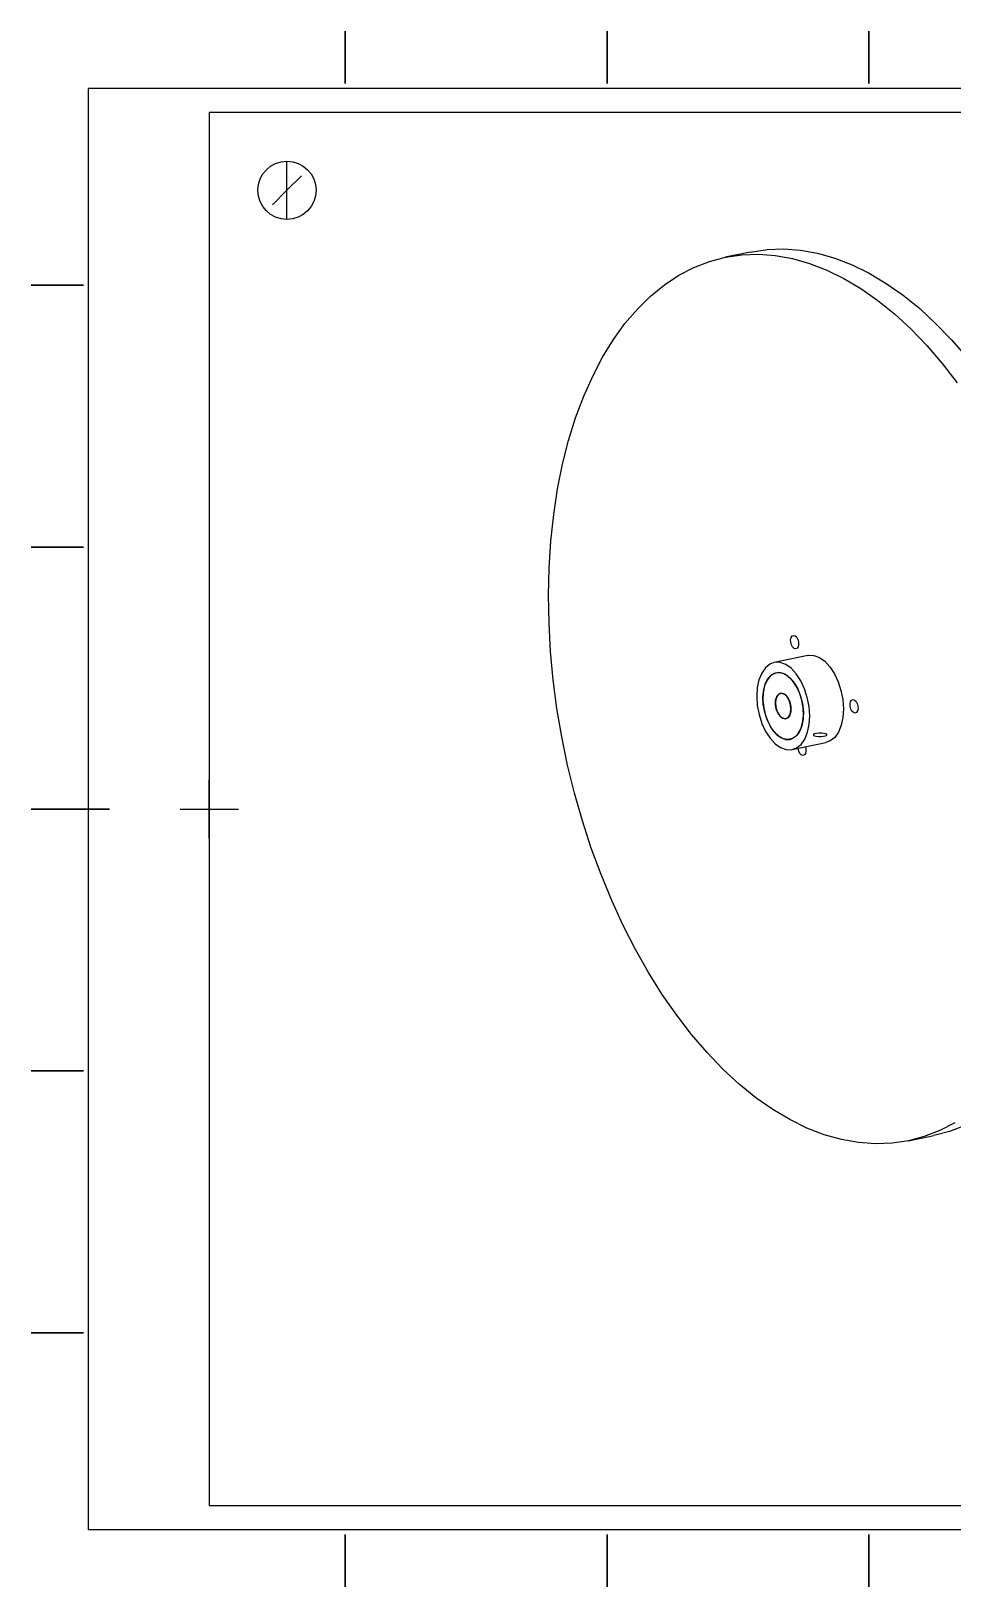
# Model space of a CAD drawing. Header units: millimetres. Extents: x 0 to 420, y 0 to 297.
# Drawn here: x 0 to 176.2, y 0 to 297 of the extents above; entities that cross this region are included whole.
import ezdxf

# ---------------------------------------------------------------- set-up
doc = ezdxf.new("R2010")
doc.units = ezdxf.units.MM
doc.styles.get("Standard").update_dxf_attribs({"font": 'HYSWLONGFANGSONG.TTF'})

# ---------------------------------------------------------------- blocks, each defined once
blk = doc.blocks.new('HH_FRAME_C429X297')
at = {"layer": 'HH_TITLE'}
for p, q in [((214.44, 287), (214.44, 299)), ((208.44, 293), (220.44, 293)), ((41, 271), (41, 283)), ((41, 277), (44, 280)), ((41, 277), (38, 274)), ((25, 143.5), (25, 155.5)), ((423.88, 143.5), (423.88, 155.5)), ((19, 149.5), (31, 149.5)), ((417.88, 149.5), (429.88, 149.5)), ((243.88, 50), (423.88, 50)), ((351.88, 28), (351.88, 50)), ((387.88, 28), (387.88, 50)), ((387.88, 39), (423.88, 39)), ((243.88, 28), (423.88, 28)), ((279.88, 18), (279.88, 28)), ((315.88, 18), (315.88, 28)), ((351.88, 18), (351.88, 28)), ((387.88, 18), (387.88, 28)), ((243.88, 18), (423.88, 18)), ((279.88, 6), (279.88, 18)), ((315.88, 6), (315.88, 18)), ((351.88, 6), (351.88, 18)), ((387.88, 6), (387.88, 18)), ((214.44, 0), (214.44, 12)), ((208.44, 6), (220.44, 6))]:
    blk.add_line(p, q, dxfattribs=at)
for points in [[(0, 1), (428.88, 1), (428.88, 298), (0, 298)], [(25, 6), (423.88, 6), (423.88, 293), (25, 293)], [(243.88, 6), (423.88, 6), (423.88, 62), (243.88, 62)]]:
    blk.add_lwpolyline(points, close=True, dxfattribs=at)
blk.add_circle((41, 277), 6, dxfattribs=at)
for s, height, p in [('东方宏华 · 钻机电控', 5, (297.93, 53.5)), ('比  例', 2.5, (400.49, 48.25)), ('图  名', 2.5, (292.49, 41.75)), ('图  号', 2.5, (364.49, 41.75)), ('阶  段', 2.5, (400.49, 37.25)), ('材料', 2.2, (258.72, 24.4)), ('重量', 2.2, (294.72, 24.4)), ('版本', 2.2, (330.72, 24.4)), ('日期', 2.2, (366.72, 24.4)), ('图幅', 2.2, (402.72, 24.4)), ('设计', 2.2, (258.72, 13.4)), ('校对', 2.2, (294.72, 13.4)), ('审核', 2.2, (330.72, 13.4)), ('批准', 2.2, (366.72, 13.4)), ('会签', 2.2, (402.72, 13.4))]:
    blk.add_text(s, height=height, dxfattribs=at).set_placement(p)
for tag, p, height in [('SCALE', (399.41, 43), 3), ('TITLE', (287.09, 32.5), 5), ('DWG_NO', (362.33, 33.25), 3.5), ('STAGE', (399.41, 32), 3), ('MATERIAL', (255.84, 19.1), 2.8), ('WEIGHT', (291.84, 19.1), 2.8), ('VERSION', (327.84, 19.1), 2.8), ('DATE', (363.84, 19.1), 2.8), ('SHEET', (399.84, 19.1), 2.8), ('DESIGN', (255.84, 8.1), 2.8), ('CHECKED', (291.84, 8.1), 2.8), ('REVIEWED', (327.84, 8.1), 2.8), ('APPROVED', (363.84, 8.1), 2.8), ('COUNTERSIGN', (399.84, 8.1), 2.8)]:
    blk.add_attdef(tag, p, '', height=height, dxfattribs=at)

msp = doc.modelspace()

# ---------------------------------------------------------------- linework, layer by layer
at = {"color": 7, "linetype": 'Continuous', "lineweight": 35}
for p, q in [((60, 287), (60, 297)), ((110, 287), (110, 297)), ((160, 287), (160, 297)), ((10, 248.5), (0, 248.5)), ((10, 198.5), (0, 198.5)), ((0, 148.5), (15, 148.5)), ((10, 148.5), (0, 148.5)), ((10, 98.5), (0, 98.5)), ((10, 48.5), (0, 48.5)), ((60, 10), (60, 0)), ((110, 10), (110, 0)), ((160, 10), (160, 0))]:
    msp.add_line(p, q, dxfattribs=at)
at = {"color": 7, "linetype": 'Continuous', "lineweight": 25}
for p, q in [((137.36, 254.82), (132.54, 253.82)), ((148.32, 177.81), (141.89, 176.48)), ((145.35, 159.83), (151.78, 161.17)), ((167.56, 85.16), (172.38, 86.16))]:
    msp.add_line(p, q, dxfattribs=at)
at = {"color": 7, "linetype": 'Continuous', "lineweight": 25, "flags": 128}
for points in [[(108.84, 135.98), (106.97, 141.05), (105.28, 146.23), (103.78, 151.51), (102.46, 156.87), (101.34, 162.27), (100.42, 167.71), (99.71, 173.15), (99.2, 178.58), (98.9, 183.97), (98.81, 189.31), (98.93, 194.56), (99.26, 199.7), (99.8, 204.73), (100.54, 209.6), (101.49, 214.32), (102.64, 218.85), (103.99, 223.17), (105.52, 227.28), (107.24, 231.15), (109.13, 234.76), (111.19, 238.11), (113.41, 241.17), (115.78, 243.94), (118.29, 246.41), (120.93, 248.56), (123.7, 250.38), (126.57, 251.87), (129.53, 253.02), (132.58, 253.83), (135.7, 254.29), (138.89, 254.41), (142.11, 254.17), (145.37, 253.59), (148.65, 252.66), (151.94, 251.39), (155.21, 249.79), (158.47, 247.85), (161.69, 245.59), (164.87, 243.02), (167.98, 240.15), (171.02, 236.98), (173.97, 233.54), (176.82, 229.84)], [(137.36, 254.82), (137.4, 254.83), (140.53, 255.3), (143.71, 255.41), (146.94, 255.18), (150.2, 254.59), (153.48, 253.66), (156.76, 252.39), (160.04, 250.79), (163.29, 248.85), (166.51, 246.59), (169.69, 244.02), (172.8, 241.15), (175.84, 237.98), (178.79, 234.54)], [(145.19, 179.86), (145.06, 180.35), (145.04, 180.84), (145.15, 181.26), (145.35, 181.54), (145.62, 181.64), (145.92, 181.55), (146.21, 181.28), (146.43, 180.87), (146.56, 180.38), (146.57, 179.89), (146.47, 179.47), (146.27, 179.19), (145.99, 179.08), (145.69, 179.17), (145.41, 179.45), (145.19, 179.86)], [(144.19, 159.83), (145.22, 159.81), (146.18, 160.15), (147.04, 160.84), (147.74, 161.85), (148.26, 163.14), (148.58, 164.65), (148.68, 166.31), (148.56, 168.05), (148.22, 169.79), (147.69, 171.46), (146.97, 172.99), (146.11, 174.31), (145.15, 175.36), (144.11, 176.09), (143.05, 176.48), (142.02, 176.5), (141.06, 176.16), (140.21, 175.47), (139.51, 174.46), (138.98, 173.17), (138.67, 171.67), (138.56, 170.01), (138.68, 168.27), (139.02, 166.52), (139.55, 164.85), (140.27, 163.32), (141.13, 162), (142.1, 160.95), (143.13, 160.22), (144.19, 159.83)], [(148.32, 177.81), (148.45, 177.84), (149.48, 177.81), (150.54, 177.43), (151.58, 176.69), (152.54, 175.65), (153.4, 174.33), (154.12, 172.8), (154.65, 171.13), (154.99, 169.38), (155.11, 167.64), (155.01, 165.98), (154.69, 164.48), (154.17, 163.19), (153.47, 162.18), (152.61, 161.49), (151.78, 161.17)], [(144.06, 161.79), (144.93, 161.79), (145.73, 162.13), (146.42, 162.8), (146.96, 163.75), (147.32, 164.94), (147.48, 166.31), (147.43, 167.77), (147.18, 169.26), (146.73, 170.69), (146.12, 171.98), (145.37, 173.06), (144.53, 173.88), (143.63, 174.39), (142.74, 174.57), (141.9, 174.39), (141.15, 173.89), (140.53, 173.07), (140.08, 171.99), (139.81, 170.7), (139.76, 169.28), (139.91, 167.79), (140.26, 166.33), (140.8, 164.96), (141.48, 163.77), (142.29, 162.81), (143.16, 162.14), (144.06, 161.79)], [(142.77, 162.39), (141.92, 163.2), (141.17, 164.27), (140.54, 165.54), (140.09, 166.96), (139.82, 168.45), (139.76, 169.92), (139.9, 171.29), (140.25, 172.5), (140.78, 173.47), (141.46, 174.15), (142.26, 174.51), (143.13, 174.53), (144.03, 174.21), (144.91, 173.55), (145.71, 172.61), (146.41, 171.43), (146.95, 170.07), (147.31, 168.61), (147.48, 167.12), (147.44, 165.69), (147.19, 164.39), (146.75, 163.3), (146.14, 162.47), (145.39, 161.94), (144.55, 161.75), (143.66, 161.9), (142.77, 162.39)], [(142.65, 170.34), (142.29, 169.74), (142.14, 168.9), (142.21, 167.95), (142.49, 167.02), (142.95, 166.27), (143.51, 165.81), (144.08, 165.7), (144.59, 165.97), (144.95, 166.57), (145.1, 167.41), (145.03, 168.37), (144.75, 169.29), (144.29, 170.04), (143.73, 170.51), (143.16, 170.61), (142.65, 170.34)], [(143.29, 165.94), (142.76, 166.52), (142.36, 167.35), (142.16, 168.3), (142.17, 169.24), (142.41, 170), (142.83, 170.49), (143.37, 170.62), (143.95, 170.37), (144.48, 169.79), (144.88, 168.96), (145.09, 168.01), (145.07, 167.08), (144.84, 166.31), (144.42, 165.83), (143.87, 165.7), (143.29, 165.94)], [(156.52, 167.59), (156.39, 168.08), (156.38, 168.57), (156.48, 168.99), (156.69, 169.28), (156.96, 169.38), (157.26, 169.29), (157.54, 169.02), (157.77, 168.61), (157.9, 168.12), (157.91, 167.62), (157.81, 167.21), (157.6, 166.92), (157.33, 166.82), (157.03, 166.91), (156.75, 167.18), (156.52, 167.59)], [(146.58, 159.51), (146.45, 160), (146.44, 160.06)], [(147.88, 160.36), (147.95, 160.03), (147.96, 159.54), (147.86, 159.12), (147.66, 158.83), (147.39, 158.73), (147.08, 158.82), (146.8, 159.09), (146.58, 159.51)], [(176.41, 88.6), (173.54, 87.11), (170.57, 85.96), (167.52, 85.15), (164.4, 84.69), (161.22, 84.58), (157.99, 84.81), (154.73, 85.39), (151.45, 86.32), (148.16, 87.59), (144.89, 89.2), (141.63, 91.13), (138.41, 93.39), (135.24, 95.96), (132.12, 98.84), (129.08, 102), (126.13, 105.44), (123.28, 109.15), (120.53, 113.1), (117.91, 117.28), (115.42, 121.68), (113.07, 126.28), (110.87, 131.05), (108.84, 135.98)], [(178.36, 88.11), (175.39, 86.96), (172.38, 86.16)]]:
    msp.add_lwpolyline(points, dxfattribs=at)
at = {"color": 7, "linetype": 'Continuous', "flags": 128}
msp.add_lwpolyline([(149.63, 162.84), (149.41, 162.72), (149.39, 162.59), (149.56, 162.47), (149.9, 162.38), (150.36, 162.33), (150.87, 162.33), (151.34, 162.38), (151.72, 162.48), (151.93, 162.6), (151.96, 162.73), (151.79, 162.85), (151.45, 162.94), (150.99, 162.99), (150.48, 162.99), (150, 162.94), (149.63, 162.84)], dxfattribs=at)

# ---------------------------------------------------------------- block references
at = {"xscale": 0.9264214046822743, "yscale": 0.9264214046822743}
msp.add_blockref('HH_FRAME_C429X297', (10.87, 10), dxfattribs=at).add_auto_attribs({'SCALE': '1:5', 'WEIGHT': '0.681'})

doc.saveas('drawing.dxf')
